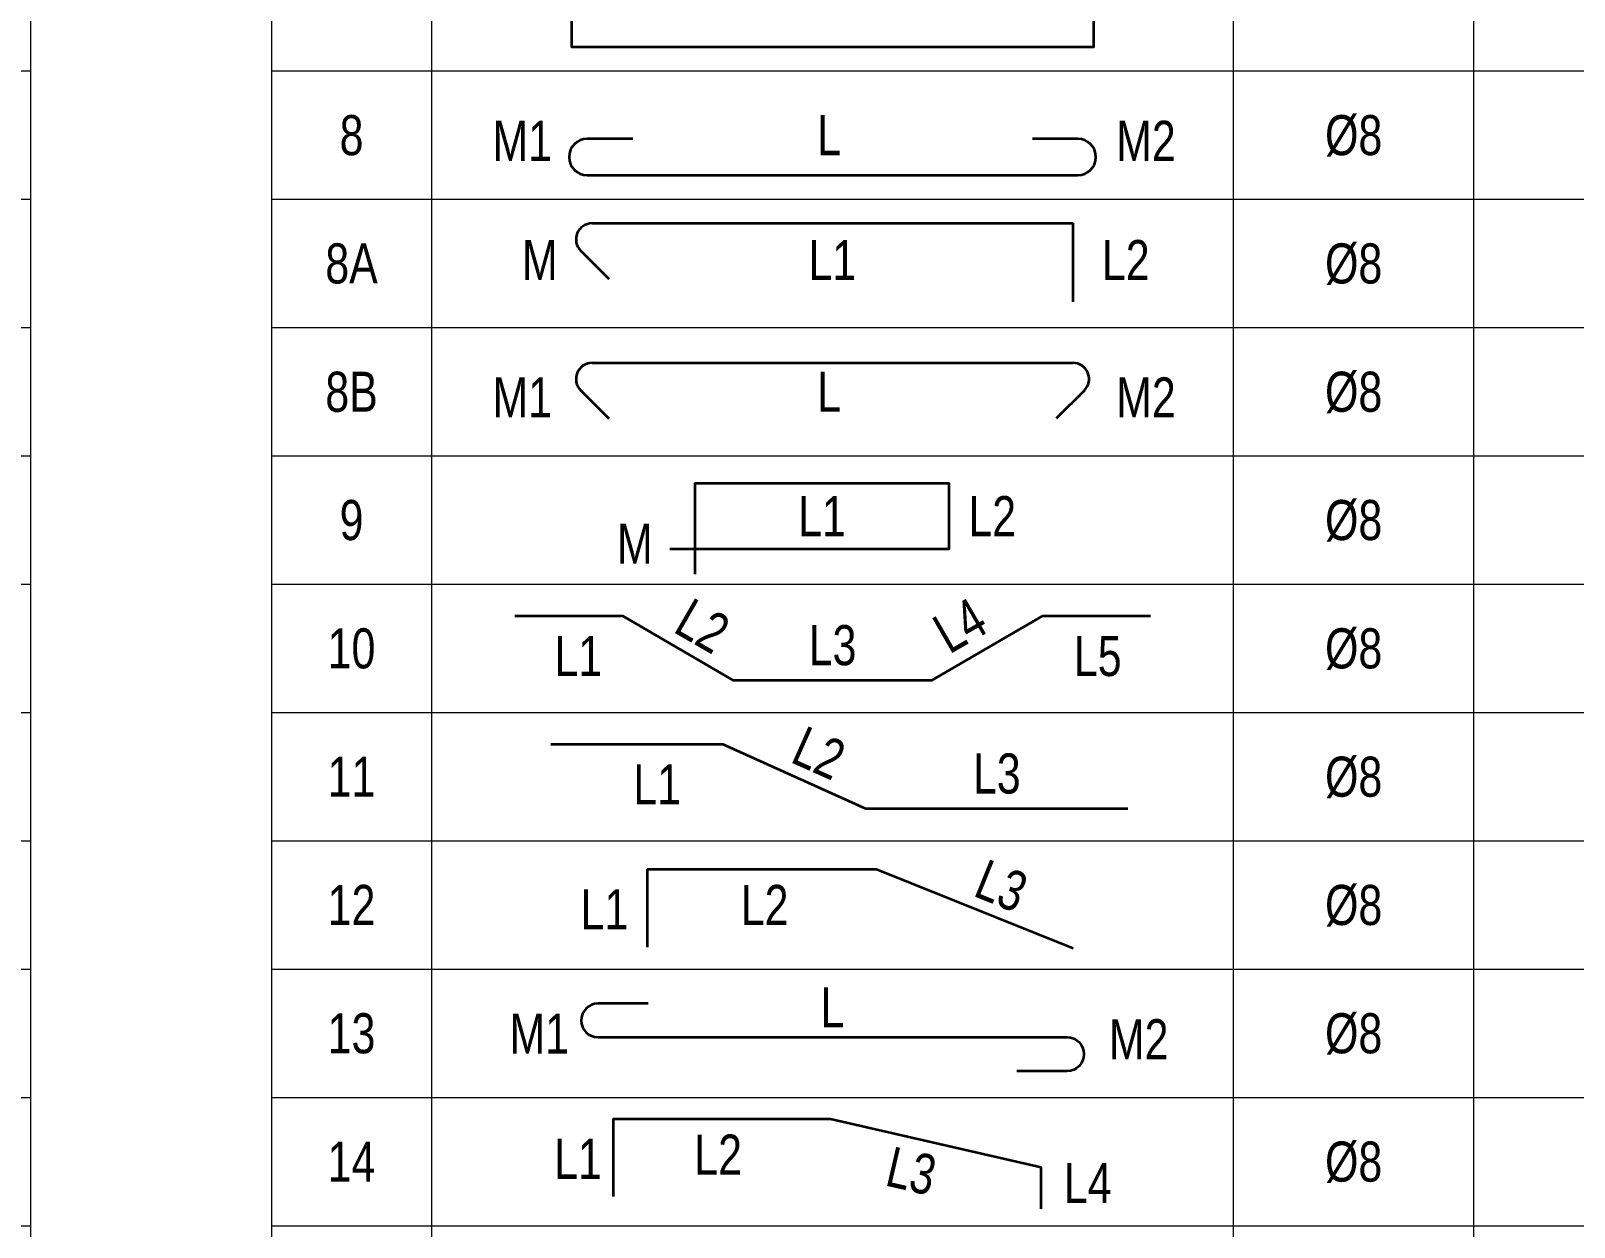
# Model space of a CAD drawing. Header units: millimetres. Extents: x -11352 to 41958, y -3706 to 22926.
# Drawn here: x 19852 to 19948.2, y 5826.2 to 5900.8 of the extents above; entities that cross this region are included whole.
import ezdxf
from ezdxf.enums import TextEntityAlignment as Align

# ---------------------------------------------------------------- set-up
doc = ezdxf.new("R2010")
doc.units = ezdxf.units.MM
for name, color, linetype, lineweight in [('DCE_BaoBeTong', 11, 'Continuous', 20), ('Dce_text', 2, 'Continuous', 30), ('DCE_ThepChu', 1, 'Continuous', 35)]:
    doc.layers.add(name, color=color, linetype=linetype, lineweight=lineweight)
doc.styles.add('Dce_Text', font='roman.shx', dxfattribs={"width": 0.8, "bigfont": 'vnh.shx'})

# ---------------------------------------------------------------- blocks, each defined once
blk = doc.blocks.new('TK3R1')
at = {"layer": 'DCE_BaoBeTong'}
blk.add_lwpolyline([(15, -8), (25, -8), (75, -8), (90, -8), (122.5, -8), (135, -8), (147.5, -8), (167.5, -8), (192.5, -8), (192.5, 0)], dxfattribs=at)
at = {"layer": 'Dce_text', "color": 2, "style": 'Dce_Text', "width": 0.8, "flags": 4}
for tag, p in [('SH', (20, -4)), ('L1', (49.795, -4)), ('DK', (82.5, -4)), ('sumL', (100, -4)), ('SKC', (116.25, -4)), ('SL', (128.75, -4))]:
    blk.add_attdef(tag, text='', height=2.5, dxfattribs=at).set_placement(p, align=Align.MIDDLE_CENTER)
blk.add_attdef('L2', text='', height=2.5, dxfattribs=at).set_placement((67.258, -4), align=Align.MIDDLE_LEFT)
at = {"layer": 'Dce_text', "color": 2, "style": 'Dce_Text', "width": 0.8}
blk.add_attdef('TSL', text='', height=2.5, dxfattribs=at).set_placement((141.25, -4), align=Align.MIDDLE_CENTER)
at = {"layer": 'Dce_text', "color": 2, "style": 'Dce_Text', "width": 0.8, "flags": 4}
for tag, p in [('Lall', (162.5, -4)), ('KL', (185.5, -4))]:
    blk.add_attdef(tag, text='', height=2.5, dxfattribs=at).set_placement(p, align=Align.MIDDLE_RIGHT)
blk = doc.blocks.new('TK5R1')
at = {"layer": 'DCE_BaoBeTong'}
blk.add_lwpolyline([(15, -8), (25, -8), (75, -8), (90, -8), (122.5, -8), (135, -8), (147.5, -8), (167.5, -8), (192.5, -8), (192.5, 0)], dxfattribs=at)
at = {"layer": 'Dce_text', "color": 2, "style": 'Dce_Text', "width": 0.8, "flags": 4}
for tag, p in [('SH', (20, -4)), ('L2', (50, -4)), ('DK', (82.5, -4)), ('sumL', (100, -4)), ('SKC', (116.25, -4)), ('SL', (128.75, -4))]:
    blk.add_attdef(tag, text='', height=2.5, dxfattribs=at).set_placement(p, align=Align.MIDDLE_CENTER)
for tag, p in [('L1', (32.59, -4)), ('Lall', (162.5, -4)), ('KL', (185.5, -4))]:
    blk.add_attdef(tag, text='', height=2.5, dxfattribs=at).set_placement(p, align=Align.MIDDLE_RIGHT)
at = {"layer": 'Dce_text', "color": 2, "style": 'Dce_Text', "width": 0.8}
blk.add_attdef('TSL', text='', height=2.5, dxfattribs=at).set_placement((141.25, -4), align=Align.MIDDLE_CENTER)
blk = doc.blocks.new('TK6R1')
at = {"layer": 'DCE_BaoBeTong'}
blk.add_lwpolyline([(15, -8), (25, -8), (75, -8), (90, -8), (122.5, -8), (135, -8), (147.5, -8), (167.5, -8), (192.5, -8), (192.5, 0)], dxfattribs=at)
at = {"layer": 'Dce_text', "color": 2, "style": 'Dce_Text', "width": 0.8, "flags": 4}
for tag, p in [('SH', (20, -4)), ('L1', (50, -4)), ('DK', (82.5, -4)), ('sumL', (100, -4)), ('SKC', (116.25, -4)), ('SL', (128.75, -4))]:
    blk.add_attdef(tag, text='', height=2.5, dxfattribs=at).set_placement(p, align=Align.MIDDLE_CENTER)
blk.add_attdef('L2', text='', height=2.5, dxfattribs=at).set_placement((67.456, -4), align=Align.MIDDLE_LEFT)
at = {"layer": 'Dce_text', "color": 2, "style": 'Dce_Text', "width": 0.8}
blk.add_attdef('TSL', text='', height=2.5, dxfattribs=at).set_placement((141.25, -4), align=Align.MIDDLE_CENTER)
at = {"layer": 'Dce_text', "color": 2, "style": 'Dce_Text', "width": 0.8, "flags": 4}
for tag, p in [('Lall', (162.5, -4)), ('KL', (185.5, -4))]:
    blk.add_attdef(tag, text='', height=2.5, dxfattribs=at).set_placement(p, align=Align.MIDDLE_RIGHT)
blk = doc.blocks.new('TK2R1')
at = {"layer": 'DCE_BaoBeTong'}
blk.add_lwpolyline([(15, -8), (25, -8), (75, -8), (90, -8), (122.5, -8), (135, -8), (147.5, -8), (167.5, -8), (192.5, -8), (192.5, 0)], dxfattribs=at)
at = {"layer": 'Dce_text', "color": 2, "style": 'Dce_Text', "width": 0.8, "flags": 4}
for tag, p in [('SH', (20, -4)), ('DK', (82.5, -4)), ('sumL', (100, -4)), ('SKC', (116.25, -4)), ('SL', (128.75, -4)), ('L2', (50, -4.259))]:
    blk.add_attdef(tag, text='', height=2.5, dxfattribs=at).set_placement(p, align=Align.MIDDLE_CENTER)
for tag, p in [('L1', (33.18, -4)), ('Lall', (162.5, -4)), ('KL', (185.5, -4))]:
    blk.add_attdef(tag, text='', height=2.5, dxfattribs=at).set_placement(p, align=Align.MIDDLE_RIGHT)
at = {"layer": 'Dce_text', "color": 2, "style": 'Dce_Text', "width": 0.8}
blk.add_attdef('TSL', text='', height=2.5, dxfattribs=at).set_placement((141.25, -4), align=Align.MIDDLE_CENTER)
blk = doc.blocks.new('TK1R1')
at = {"layer": 'DCE_BaoBeTong'}
blk.add_lwpolyline([(15, -8), (25, -8), (75, -8), (90, -8), (122.5, -8), (135, -8), (147.5, -8), (167.5, -8), (192.5, -8), (192.5, 0)], dxfattribs=at)
at = {"layer": 'Dce_text', "color": 2, "style": 'Dce_Text', "width": 0.8, "flags": 4}
for tag, p in [('SH', (20, -4)), ('L', (50, -4)), ('DK', (82.5, -4)), ('sumL', (100, -4)), ('SKC', (116.25, -4)), ('SL', (128.75, -4))]:
    blk.add_attdef(tag, text='', height=2.5, dxfattribs=at).set_placement(p, align=Align.MIDDLE_CENTER)
at = {"layer": 'Dce_text', "color": 2, "style": 'Dce_Text', "width": 0.8}
blk.add_attdef('TSL', text='', height=2.5, dxfattribs=at).set_placement((141.25, -4), align=Align.MIDDLE_CENTER)
at = {"layer": 'Dce_text', "color": 2, "style": 'Dce_Text', "width": 0.8, "flags": 4}
for tag, p in [('Lall', (162.5, -4)), ('KL', (185.5, -4))]:
    blk.add_attdef(tag, text='', height=2.5, dxfattribs=at).set_placement(p, align=Align.MIDDLE_RIGHT)
blk = doc.blocks.new('TK7')
at = {"layer": 'DCE_BaoBeTong'}
for p, q in [((0, -8), (0, 0)), ((25, -8), (25, 0)), ((75, -8), (75, 0)), ((90, -8), (90, 0))]:
    blk.add_line(p, q, dxfattribs=at)
for points in [[(15, -8), (25, -8), (75, -8), (90, -8), (122.5, -8), (135, -8), (147.5, -8), (167.5, -8), (192.5, -8), (192.5, 0)], [(15, 0), (15, -8)]]:
    blk.add_lwpolyline(points, dxfattribs=at)
at = {"layer": 'DCE_ThepChu'}
blk.add_lwpolyline([(33.715, -2), (33.715, -6.5), (66.285, -6.5), (66.285, -2)], dxfattribs=at)
at = {"layer": 'Dce_text', "color": 2, "style": 'Dce_Text', "width": 0.8, "flags": 4}
for tag, p in [('SH', (20, -4)), ('L2', (50, -4)), ('DK', (82.5, -4)), ('sumL', (100, -4)), ('SKC', (116.25, -4)), ('SL', (128.75, -4))]:
    blk.add_attdef(tag, text='', height=2.5, dxfattribs=at).set_placement(p, align=Align.MIDDLE_CENTER)
for tag, p in [('L1', (32.684, -4)), ('Lall', (162.5, -4)), ('KL', (185.5, -4))]:
    blk.add_attdef(tag, text='', height=2.5, dxfattribs=at).set_placement(p, align=Align.MIDDLE_RIGHT)
blk.add_attdef('L3', text='', height=2.5, dxfattribs=at).set_placement((67.533, -4), align=Align.MIDDLE_LEFT)
at = {"layer": 'Dce_text', "color": 2, "style": 'Dce_Text', "width": 0.8}
blk.add_attdef('TSL', text='', height=2.5, dxfattribs=at).set_placement((141.25, -4), align=Align.MIDDLE_CENTER)
blk = doc.blocks.new('TK8')
at = {"layer": 'DCE_BaoBeTong'}
for p, q in [((0, -8), (0, 0)), ((25, -8), (25, 0)), ((75, -8), (75, 0)), ((90, -8), (90, 0))]:
    blk.add_line(p, q, dxfattribs=at)
for points in [[(15, -8), (25, -8), (75, -8), (90, -8), (122.5, -8), (135, -8), (147.5, -8), (167.5, -8), (192.5, -8), (192.5, 0)], [(15, 0), (15, -8)]]:
    blk.add_lwpolyline(points, dxfattribs=at)
at = {"layer": 'DCE_ThepChu'}
blk.add_lwpolyline([(37.54, -4.232), (34.705, -4.232, 1), (34.705, -6.5), (65.295, -6.5, 1), (65.295, -4.232), (62.46, -4.232)], format="xyb", dxfattribs=at)
at = {"layer": 'Dce_text', "color": 2, "style": 'Dce_Text', "width": 0.8, "flags": 4}
for tag, p in [('SH', (20, -4)), ('L', (49.792, -4)), ('DK', (82.5, -4)), ('sumL', (100, -4)), ('SKC', (116.25, -4)), ('SL', (128.75, -4))]:
    blk.add_attdef(tag, text='', height=2.5, dxfattribs=at).set_placement(p, align=Align.MIDDLE_CENTER)
at = {"layer": 'Dce_text', "color": 2, "style": 'Dce_Text', "width": 0.8}
blk.add_attdef('TSL', text='', height=2.5, dxfattribs=at).set_placement((141.25, -4), align=Align.MIDDLE_CENTER)
at = {"layer": 'Dce_text', "color": 2, "style": 'Dce_Text', "width": 0.8, "flags": 4}
for tag, p in [('Lall', (162.5, -4)), ('KL', (185.5, -4))]:
    blk.add_attdef(tag, text='', height=2.5, dxfattribs=at).set_placement(p, align=Align.MIDDLE_RIGHT)
at = {"layer": 'Dce_text', "color": 2, "style": 'Dce_Text', "width": 0.8}
blk.add_attdef('M1', text='', height=2.5, dxfattribs=at).set_placement((32.502, -4.356), align=Align.MIDDLE_RIGHT)
blk.add_attdef('M2', text='', height=2.5, dxfattribs=at).set_placement((67.686, -4.356), align=Align.MIDDLE_LEFT)
blk = doc.blocks.new('TK9')
at = {"layer": 'DCE_BaoBeTong'}
for p, q in [((0, -8), (0, 0)), ((25, -8), (25, 0)), ((75, -8), (75, 0)), ((90, -8), (90, 0))]:
    blk.add_line(p, q, dxfattribs=at)
for points in [[(15, -8), (25, -8), (75, -8), (90, -8), (122.5, -8), (135, -8), (147.5, -8), (167.5, -8), (192.5, -8), (192.5, 0)], [(15, 0), (15, -8)]]:
    blk.add_lwpolyline(points, dxfattribs=at)
at = {"layer": 'DCE_ThepChu'}
blk.add_lwpolyline([(41.422, -7.374), (41.422, -1.704), (57.261, -1.704), (57.261, -5.809), (39.856, -5.809)], dxfattribs=at)
at = {"layer": 'Dce_text', "color": 2, "style": 'Dce_Text', "width": 0.8, "flags": 4}
for tag, p in [('SH', (20, -4)), ('DK', (82.5, -4)), ('sumL', (100, -4)), ('SKC', (116.25, -4)), ('SL', (128.75, -4))]:
    blk.add_attdef(tag, text='', height=2.5, dxfattribs=at).set_placement(p, align=Align.MIDDLE_CENTER)
at = {"layer": 'Dce_text', "color": 2, "style": 'Dce_Text', "width": 0.8}
for tag, p in [('L1', (49.341, -3.756)), ('TSL', (141.25, -4))]:
    blk.add_attdef(tag, text='', height=2.5, dxfattribs=at).set_placement(p, align=Align.MIDDLE_CENTER)
blk.add_attdef('L2', text='', height=2.5, dxfattribs=at).set_placement((58.471, -3.756), align=Align.MIDDLE_LEFT)
at = {"layer": 'Dce_text', "color": 2, "style": 'Dce_Text', "width": 0.8, "flags": 4}
for tag, p in [('Lall', (162.5, -4)), ('KL', (185.5, -4))]:
    blk.add_attdef(tag, text='', height=2.5, dxfattribs=at).set_placement(p, align=Align.MIDDLE_RIGHT)
at = {"layer": 'Dce_text', "color": 2, "style": 'Dce_Text', "width": 0.8}
blk.add_attdef('M', text='', height=2.5, dxfattribs=at).set_placement((38.779, -5.468), align=Align.MIDDLE_RIGHT)
blk = doc.blocks.new('TK10')
at = {"layer": 'DCE_BaoBeTong'}
for p, q in [((0, -8), (0, 0)), ((25, -8), (25, 0)), ((75, -8), (75, 0)), ((90, -8), (90, 0))]:
    blk.add_line(p, q, dxfattribs=at)
for points in [[(15, -8), (25, -8), (75, -8), (90, -8), (122.5, -8), (135, -8), (147.5, -8), (167.5, -8), (192.5, -8), (192.5, 0)], [(15, 0), (15, -8)]]:
    blk.add_lwpolyline(points, dxfattribs=at)
at = {"layer": 'DCE_ThepChu'}
blk.add_lwpolyline([(69.82, -2), (63.065, -2), (56.177, -6), (43.823, -6), (36.935, -2), (30.18, -2)], dxfattribs=at)
at = {"layer": 'Dce_text', "color": 2, "style": 'Dce_Text', "width": 0.8}
for tag, rotation, p in [('L2', 330, (41.892, -2.602)), ('L4', 30, (57.941, -2.571))]:
    blk.add_attdef(tag, text='', height=2.5, rotation=rotation, dxfattribs=at).set_placement(p, align=Align.MIDDLE_CENTER)
at = {"layer": 'Dce_text', "color": 2, "style": 'Dce_Text', "width": 0.8, "flags": 4}
for tag, p in [('SH', (20, -4)), ('DK', (82.5, -4)), ('sumL', (100, -4)), ('SKC', (116.25, -4)), ('SL', (128.75, -4))]:
    blk.add_attdef(tag, text='', height=2.5, dxfattribs=at).set_placement(p, align=Align.MIDDLE_CENTER)
at = {"layer": 'Dce_text', "color": 2, "style": 'Dce_Text', "width": 0.8}
for tag, p in [('L3', (50, -3.801)), ('TSL', (141.25, -4))]:
    blk.add_attdef(tag, text='', height=2.5, dxfattribs=at).set_placement(p, align=Align.MIDDLE_CENTER)
at = {"layer": 'Dce_text', "color": 2, "style": 'Dce_Text', "width": 0.8, "flags": 4}
for tag, p in [('Lall', (162.5, -4)), ('KL', (185.5, -4))]:
    blk.add_attdef(tag, text='', height=2.5, dxfattribs=at).set_placement(p, align=Align.MIDDLE_RIGHT)
at = {"layer": 'Dce_text', "color": 2, "style": 'Dce_Text', "width": 0.8}
blk.add_attdef('L1', text='', height=2.5, dxfattribs=at).set_placement((35.631, -4.476), align=Align.MIDDLE_RIGHT)
blk.add_attdef('L5', text='', height=2.5, dxfattribs=at).set_placement((64.274, -4.476), align=Align.MIDDLE_LEFT)
blk = doc.blocks.new('TK11')
at = {"layer": 'DCE_BaoBeTong'}
for p, q in [((0, -8), (0, 0)), ((25, -8), (25, 0)), ((75, -8), (75, 0)), ((90, -8), (90, 0))]:
    blk.add_line(p, q, dxfattribs=at)
for points in [[(15, -8), (25, -8), (75, -8), (90, -8), (122.5, -8), (135, -8), (147.5, -8), (167.5, -8), (192.5, -8), (192.5, 0)], [(15, 0), (15, -8)]]:
    blk.add_lwpolyline(points, dxfattribs=at)
at = {"layer": 'DCE_ThepChu'}
blk.add_lwpolyline([(68.423, -6), (52.068, -6), (43.18, -2), (32.426, -2)], dxfattribs=at)
at = {"layer": 'Dce_text', "color": 2, "style": 'Dce_Text', "width": 0.8}
blk.add_attdef('L2', text='', height=2.5, rotation=336, dxfattribs=at).set_placement((49.151, -2.526), align=Align.MIDDLE_CENTER)
at = {"layer": 'Dce_text', "color": 2, "style": 'Dce_Text', "width": 0.8, "flags": 4}
for tag, p in [('SH', (20, -4)), ('DK', (82.5, -4)), ('sumL', (100, -4)), ('SKC', (116.25, -4)), ('SL', (128.75, -4))]:
    blk.add_attdef(tag, text='', height=2.5, dxfattribs=at).set_placement(p, align=Align.MIDDLE_CENTER)
at = {"layer": 'Dce_text', "color": 2, "style": 'Dce_Text', "width": 0.8}
for tag, p in [('L3', (60.245, -3.801)), ('TSL', (141.25, -4))]:
    blk.add_attdef(tag, text='', height=2.5, dxfattribs=at).set_placement(p, align=Align.MIDDLE_CENTER)
at = {"layer": 'Dce_text', "color": 2, "style": 'Dce_Text', "width": 0.8, "flags": 4}
for tag, p in [('Lall', (162.5, -4)), ('KL', (185.5, -4))]:
    blk.add_attdef(tag, text='', height=2.5, dxfattribs=at).set_placement(p, align=Align.MIDDLE_RIGHT)
at = {"layer": 'Dce_text', "color": 2, "style": 'Dce_Text', "width": 0.8}
blk.add_attdef('L1', text='', height=2.5, dxfattribs=at).set_placement((40.549, -4.476), align=Align.MIDDLE_RIGHT)
blk = doc.blocks.new('TK12')
at = {"layer": 'DCE_BaoBeTong'}
for p, q in [((0, -8), (0, 0)), ((25, -8), (25, 0)), ((75, -8), (75, 0)), ((90, -8), (90, 0))]:
    blk.add_line(p, q, dxfattribs=at)
for points in [[(15, -8), (25, -8), (75, -8), (90, -8), (122.5, -8), (135, -8), (147.5, -8), (167.5, -8), (192.5, -8), (192.5, 0)], [(15, 0), (15, -8)]]:
    blk.add_lwpolyline(points, dxfattribs=at)
at = {"layer": 'DCE_ThepChu'}
blk.add_lwpolyline([(65.016, -6.707), (52.735, -1.791), (38.432, -1.791), (38.432, -6.621)], dxfattribs=at)
at = {"layer": 'Dce_text', "color": 2, "style": 'Dce_Text', "width": 0.8}
blk.add_attdef('L3', text='', height=2.5, rotation=338, dxfattribs=at).set_placement((60.534, -2.803), align=Align.MIDDLE_CENTER)
at = {"layer": 'Dce_text', "color": 2, "style": 'Dce_Text', "width": 0.8, "flags": 4}
for tag, p in [('SH', (20, -4)), ('DK', (82.5, -4)), ('sumL', (100, -4)), ('SKC', (116.25, -4)), ('SL', (128.75, -4))]:
    blk.add_attdef(tag, text='', height=2.5, dxfattribs=at).set_placement(p, align=Align.MIDDLE_CENTER)
at = {"layer": 'Dce_text', "color": 2, "style": 'Dce_Text', "width": 0.8}
for tag, p in [('L2', (45.765, -4.001)), ('TSL', (141.25, -4))]:
    blk.add_attdef(tag, text='', height=2.5, dxfattribs=at).set_placement(p, align=Align.MIDDLE_CENTER)
at = {"layer": 'Dce_text', "color": 2, "style": 'Dce_Text', "width": 0.8, "flags": 4}
for tag, p in [('Lall', (162.5, -4)), ('KL', (185.5, -4))]:
    blk.add_attdef(tag, text='', height=2.5, dxfattribs=at).set_placement(p, align=Align.MIDDLE_RIGHT)
at = {"layer": 'Dce_text', "color": 2, "style": 'Dce_Text', "width": 0.8}
blk.add_attdef('L1', text='', height=2.5, dxfattribs=at).set_placement((37.261, -4.267), align=Align.MIDDLE_RIGHT)
blk = doc.blocks.new('TK13')
at = {"layer": 'DCE_BaoBeTong'}
for p, q in [((0, -8), (0, 0)), ((25, -8), (25, 0)), ((75, -8), (75, 0)), ((90, -8), (90, 0))]:
    blk.add_line(p, q, dxfattribs=at)
for points in [[(15, -8), (25, -8), (75, -8), (90, -8), (122.5, -8), (135, -8), (147.5, -8), (167.5, -8), (192.5, -8), (192.5, 0)], [(15, 0), (15, -8)]]:
    blk.add_lwpolyline(points, dxfattribs=at)
at = {"layer": 'DCE_ThepChu'}
blk.add_lwpolyline([(38.5, -2.148), (35.372, -2.148, 1), (35.372, -4.251), (64.628, -4.251, -1), (64.628, -6.353), (61.5, -6.353)], format="xyb", dxfattribs=at)
at = {"layer": 'Dce_text', "color": 2, "style": 'Dce_Text', "width": 0.8, "flags": 4}
for tag, p in [('L', (50, -2.377)), ('SH', (20, -4)), ('DK', (82.5, -4)), ('sumL', (100, -4)), ('SKC', (116.25, -4)), ('SL', (128.75, -4))]:
    blk.add_attdef(tag, text='', height=2.5, dxfattribs=at).set_placement(p, align=Align.MIDDLE_CENTER)
at = {"layer": 'Dce_text', "color": 2, "style": 'Dce_Text', "width": 0.8}
blk.add_attdef('M1', text='', height=2.5, dxfattribs=at).set_placement((33.564, -4.019), align=Align.MIDDLE_RIGHT)
blk.add_attdef('TSL', text='', height=2.5, dxfattribs=at).set_placement((141.25, -4), align=Align.MIDDLE_CENTER)
at = {"layer": 'Dce_text', "color": 2, "style": 'Dce_Text', "width": 0.8, "flags": 4}
for tag, p in [('Lall', (162.5, -4)), ('KL', (185.5, -4))]:
    blk.add_attdef(tag, text='', height=2.5, dxfattribs=at).set_placement(p, align=Align.MIDDLE_RIGHT)
at = {"layer": 'Dce_text', "color": 2, "style": 'Dce_Text', "width": 0.8}
blk.add_attdef('M2', text='', height=2.5, dxfattribs=at).set_placement((67.233, -4.374), align=Align.MIDDLE_LEFT)
blk = doc.blocks.new('TK14')
at = {"layer": 'DCE_BaoBeTong'}
for p, q in [((0, -8), (0, 0)), ((25, -8), (25, 0)), ((75, -8), (75, 0)), ((90, -8), (90, 0))]:
    blk.add_line(p, q, dxfattribs=at)
for points in [[(15, -8), (25, -8), (75, -8), (90, -8), (122.5, -8), (135, -8), (147.5, -8), (167.5, -8), (192.5, -8), (192.5, 0)], [(15, 0), (15, -8)]]:
    blk.add_lwpolyline(points, dxfattribs=at)
at = {"layer": 'DCE_ThepChu'}
blk.add_lwpolyline([(63, -6.939), (63, -4.362), (49.875, -1.355), (36.321, -1.355), (36.321, -6.185)], dxfattribs=at)
at = {"layer": 'Dce_text', "color": 2, "style": 'Dce_Text', "width": 0.8, "flags": 4}
for tag, p in [('SH', (20, -4)), ('DK', (82.5, -4)), ('sumL', (100, -4)), ('SKC', (116.25, -4)), ('SL', (128.75, -4))]:
    blk.add_attdef(tag, text='', height=2.5, dxfattribs=at).set_placement(p, align=Align.MIDDLE_CENTER)
at = {"layer": 'Dce_text', "color": 2, "style": 'Dce_Text', "width": 0.8}
blk.add_attdef('L1', text='', height=2.5, dxfattribs=at).set_placement((35.226, -3.831), align=Align.MIDDLE_RIGHT)
for tag, p in [('L2', (42.865, -3.565)), ('TSL', (141.25, -4))]:
    blk.add_attdef(tag, text='', height=2.5, dxfattribs=at).set_placement(p, align=Align.MIDDLE_CENTER)
at = {"layer": 'Dce_text', "color": 2, "style": 'Dce_Text', "width": 0.8, "flags": 4}
for tag, p in [('Lall', (162.5, -4)), ('KL', (185.5, -4))]:
    blk.add_attdef(tag, text='', height=2.5, dxfattribs=at).set_placement(p, align=Align.MIDDLE_RIGHT)
at = {"layer": 'Dce_text', "color": 2, "style": 'Dce_Text', "width": 0.8}
blk.add_attdef('L3', text='', height=2.5, rotation=347, dxfattribs=at).set_placement((54.919, -4.585), align=Align.MIDDLE_CENTER)
blk.add_attdef('L4', text='', height=2.5, dxfattribs=at).set_placement((64.43, -5.331), align=Align.MIDDLE_LEFT)
blk = doc.blocks.new('TK15')
at = {"layer": 'DCE_BaoBeTong'}
for p, q in [((0, -8), (0, 0)), ((25, -8), (25, 0)), ((75, -8), (75, 0)), ((90, -8), (90, 0))]:
    blk.add_line(p, q, dxfattribs=at)
blk.add_lwpolyline([(15, 0), (15, -8)], dxfattribs=at)
at = {"layer": 'Dce_text', "color": 2, "style": 'Dce_Text', "width": 0.8}
blk.add_attdef('L3', text='', height=2.5, rotation=338, dxfattribs=at).set_placement((56.407, -2.803), align=Align.MIDDLE_CENTER)
at = {"layer": 'Dce_text', "color": 2, "style": 'Dce_Text', "width": 0.8, "flags": 4}
for tag, p in [('SH', (20, -4)), ('DK', (82.5, -4)), ('sumL', (100, -4)), ('SKC', (116.25, -4)), ('SL', (128.75, -4))]:
    blk.add_attdef(tag, text='', height=2.5, dxfattribs=at).set_placement(p, align=Align.MIDDLE_CENTER)
at = {"layer": 'Dce_text', "color": 2, "style": 'Dce_Text', "width": 0.8}
for tag, p in [('L2', (42.468, -4.001)), ('TSL', (141.25, -4)), ('L4', (65.226, -4.554))]:
    blk.add_attdef(tag, text='', height=2.5, dxfattribs=at).set_placement(p, align=Align.MIDDLE_CENTER)
at = {"layer": 'Dce_text', "color": 2, "style": 'Dce_Text', "width": 0.8, "flags": 4}
for tag, p in [('Lall', (162.5, -4)), ('KL', (185.5, -4))]:
    blk.add_attdef(tag, text='', height=2.5, dxfattribs=at).set_placement(p, align=Align.MIDDLE_RIGHT)
at = {"layer": 'Dce_text', "color": 2, "style": 'Dce_Text', "width": 0.8}
blk.add_attdef('L1', text='', height=2.5, dxfattribs=at).set_placement((35.337, -4.267), align=Align.MIDDLE_RIGHT)
blk = doc.blocks.new('TK8A')
at = {"layer": 'DCE_BaoBeTong'}
for p, q in [((0, -8), (0, 0)), ((25, -8), (25, 0)), ((75, -8), (75, 0)), ((90, -8), (90, 0))]:
    blk.add_line(p, q, dxfattribs=at)
for points in [[(15, -8), (25, -8), (75, -8), (90, -8), (122.5, -8), (135, -8), (147.5, -8), (167.5, -8), (192.5, -8), (192.5, 0)], [(15, 0), (15, -8)]]:
    blk.add_lwpolyline(points, dxfattribs=at)
at = {"layer": 'DCE_ThepChu'}
blk.add_line((35, -1.5), (65, -1.5), dxfattribs=at)
for points in [[(65, -6.388), (65, -1.5)], [(34.293, -3.207), (36.056, -4.97)]]:
    blk.add_lwpolyline(points, dxfattribs=at)
blk.add_arc((35, -2.5), 1, 90, 225, dxfattribs=at)
at = {"layer": 'Dce_text', "color": 2, "style": 'Dce_Text', "width": 0.8, "flags": 4}
for tag, p in [('SH', (20, -4)), ('DK', (82.5, -4)), ('sumL', (100, -4)), ('SKC', (116.25, -4)), ('SL', (128.75, -4))]:
    blk.add_attdef(tag, text='', height=2.5, dxfattribs=at).set_placement(p, align=Align.MIDDLE_CENTER)
at = {"layer": 'Dce_text', "color": 2, "style": 'Dce_Text', "width": 0.8}
blk.add_attdef('M', text='', height=2.5, dxfattribs=at).set_placement((32.856, -3.793), align=Align.MIDDLE_RIGHT)
for tag, p in [('L1', (49.987, -3.793)), ('L2', (68.289, -3.793)), ('TSL', (141.25, -4))]:
    blk.add_attdef(tag, text='', height=2.5, dxfattribs=at).set_placement(p, align=Align.MIDDLE_CENTER)
at = {"layer": 'Dce_text', "color": 2, "style": 'Dce_Text', "width": 0.8, "flags": 4}
for tag, p in [('Lall', (162.5, -4)), ('KL', (185.5, -4))]:
    blk.add_attdef(tag, text='', height=2.5, dxfattribs=at).set_placement(p, align=Align.MIDDLE_RIGHT)
blk = doc.blocks.new('TK8B')
at = {"layer": 'DCE_BaoBeTong'}
for p, q in [((0, -8), (0, 0)), ((25, -8), (25, 0)), ((75, -8), (75, 0)), ((90, -8), (90, 0))]:
    blk.add_line(p, q, dxfattribs=at)
for points in [[(15, -8), (25, -8), (75, -8), (90, -8), (122.5, -8), (135, -8), (147.5, -8), (167.5, -8), (192.5, -8), (192.5, 0)], [(15, 0), (15, -8)]]:
    blk.add_lwpolyline(points, dxfattribs=at)
at = {"layer": 'DCE_ThepChu'}
blk.add_line((35, -2.206), (65, -2.206), dxfattribs=at)
for points in [[(34.293, -3.913), (36.056, -5.677)], [(65.707, -3.913), (63.944, -5.677)]]:
    blk.add_lwpolyline(points, dxfattribs=at)
for centre, start, end in [((35, -3.206), 90, 225), ((65, -3.206), 315, 90)]:
    blk.add_arc(centre, 1, start, end, dxfattribs=at)
at = {"layer": 'Dce_text', "color": 2, "style": 'Dce_Text', "width": 0.8, "flags": 4}
for tag, p in [('SH', (20, -4)), ('L', (49.792, -4)), ('DK', (82.5, -4)), ('sumL', (100, -4)), ('SKC', (116.25, -4)), ('SL', (128.75, -4))]:
    blk.add_attdef(tag, text='', height=2.5, dxfattribs=at).set_placement(p, align=Align.MIDDLE_CENTER)
at = {"layer": 'Dce_text', "color": 2, "style": 'Dce_Text', "width": 0.8}
blk.add_attdef('TSL', text='', height=2.5, dxfattribs=at).set_placement((141.25, -4), align=Align.MIDDLE_CENTER)
at = {"layer": 'Dce_text', "color": 2, "style": 'Dce_Text', "width": 0.8, "flags": 4}
for tag, p in [('Lall', (162.5, -4)), ('KL', (185.5, -4))]:
    blk.add_attdef(tag, text='', height=2.5, dxfattribs=at).set_placement(p, align=Align.MIDDLE_RIGHT)
at = {"layer": 'Dce_text', "color": 2, "style": 'Dce_Text', "width": 0.8}
blk.add_attdef('M1', text='', height=2.5, dxfattribs=at).set_placement((32.502, -4.356), align=Align.MIDDLE_RIGHT)
blk.add_attdef('M2', text='', height=2.5, dxfattribs=at).set_placement((67.686, -4.356), align=Align.MIDDLE_LEFT)
blk = doc.blocks.new('TK4R1')
at = {"layer": 'DCE_BaoBeTong'}
blk.add_lwpolyline([(15, -8), (25, -8), (75, -8), (90, -8), (122.5, -8), (135, -8), (147.5, -8), (167.5, -8), (192.5, -8), (192.5, 0)], dxfattribs=at)
at = {"layer": 'Dce_text', "color": 2, "style": 'Dce_Text', "width": 0.8, "flags": 4}
for tag, p in [('SH', (20, -4)), ('L2', (40.672, -3.225)), ('DK', (82.5, -4)), ('sumL', (100, -4)), ('SKC', (116.25, -4)), ('SL', (128.75, -4))]:
    blk.add_attdef(tag, text='', height=2.5, dxfattribs=at).set_placement(p, align=Align.MIDDLE_CENTER)
for tag, p in [('L1', (31.925, -3.225)), ('Lall', (162.5, -4)), ('KL', (185.5, -4))]:
    blk.add_attdef(tag, text='', height=2.5, dxfattribs=at).set_placement(p, align=Align.MIDDLE_RIGHT)
at = {"layer": 'Dce_text', "color": 2, "style": 'Dce_Text', "width": 0.8}
for tag, p in [('TSL', (141.25, -4)), ('L4', (59.112, -5.328))]:
    blk.add_attdef(tag, text='', height=2.5, dxfattribs=at).set_placement(p, align=Align.MIDDLE_CENTER)
at = {"layer": 'Dce_text', "color": 2, "style": 'Dce_Text', "width": 0.8, "flags": 4}
blk.add_attdef('L3', text='', height=2.5, dxfattribs=at).set_placement((47.286, -5.328), align=Align.MIDDLE_LEFT)
at = {"layer": 'Dce_text', "color": 2, "style": 'Dce_Text', "width": 0.8}
blk.add_attdef('L5', text='', height=2.5, dxfattribs=at).set_placement((67.485, -5.328), align=Align.MIDDLE_LEFT)
blk = doc.blocks.new('TK7R1')
at = {"layer": 'DCE_BaoBeTong'}
blk.add_lwpolyline([(15, -8), (25, -8), (75, -8), (90, -8), (122.5, -8), (135, -8), (147.5, -8), (167.5, -8), (192.5, -8), (192.5, 0)], dxfattribs=at)
at = {"layer": 'Dce_text', "color": 2, "style": 'Dce_Text', "width": 0.8, "flags": 4}
blk.add_attdef('L3', text='', height=2.5, dxfattribs=at).set_placement((47.446, -2.72), align=Align.MIDDLE_LEFT)
at = {"layer": 'Dce_text', "color": 2, "style": 'Dce_Text', "width": 0.8}
for tag, p in [('L4', (59.112, -2.72)), ('TSL', (141.25, -4))]:
    blk.add_attdef(tag, text='', height=2.5, dxfattribs=at).set_placement(p, align=Align.MIDDLE_CENTER)
blk.add_attdef('L5', text='', height=2.5, dxfattribs=at).set_placement((67.485, -2.72), align=Align.MIDDLE_LEFT)
at = {"layer": 'Dce_text', "color": 2, "style": 'Dce_Text', "width": 0.8, "flags": 4}
for tag, p in [('SH', (20, -4)), ('DK', (82.5, -4)), ('sumL', (100, -4)), ('SKC', (116.25, -4)), ('SL', (128.75, -4)), ('L2', (40.672, -4.835))]:
    blk.add_attdef(tag, text='', height=2.5, dxfattribs=at).set_placement(p, align=Align.MIDDLE_CENTER)
for tag, p in [('Lall', (162.5, -4)), ('KL', (185.5, -4)), ('L1', (31.925, -4.835))]:
    blk.add_attdef(tag, text='', height=2.5, dxfattribs=at).set_placement(p, align=Align.MIDDLE_RIGHT)
blk = doc.blocks.new('Block_ALL')
for name, p in [('TK7', (19659.471, 5906.292)), ('TK7', (19851.971, 5906.292)), ('TK8', (19659.471, 5898.292)), ('TK9', (19659.471, 5890.292)), ('TK1R1', (19659.471, 5882.292)), ('TK2R1', (19659.471, 5874.292)), ('TK3R1', (19659.471, 5866.292)), ('TK4R1', (19659.471, 5858.292)), ('TK5R1', (19659.471, 5850.292)), ('TK6R1', (19659.471, 5842.292)), ('TK7R1', (19659.471, 5834.292)), ('TK15', (19851.971, 5826.292))]:
    blk.add_blockref(name, p)
ref = blk.add_blockref('TK8', (19851.971, 5898.292))
ref.add_attrib('M2', 'M2', dxfattribs={"layer": 'Dce_text', "color": 2, "height": 2.5, "style": 'Dce_Text', "width": 0.8}).set_placement((19919.657, 5893.936), align=Align.MIDDLE_LEFT)
ref.add_attrib('M1', 'M1', dxfattribs={"layer": 'Dce_text', "color": 2, "height": 2.5, "style": 'Dce_Text', "width": 0.8}).set_placement((19884.473, 5893.936), align=Align.MIDDLE_RIGHT)
ref.add_attrib('DK', 'Ø8', dxfattribs={"layer": 'Dce_text', "color": 2, "height": 2.5, "style": 'Dce_Text', "width": 0.8}).set_placement((19934.471, 5894.292), align=Align.MIDDLE_CENTER)
ref.add_attrib('L', 'L', dxfattribs={"layer": 'Dce_text', "color": 2, "height": 2.5, "style": 'Dce_Text', "width": 0.8}).set_placement((19901.763, 5894.292), align=Align.MIDDLE_CENTER)
ref.add_attrib('SH', '8', dxfattribs={"layer": 'Dce_text', "color": 2, "height": 2.5, "style": 'Dce_Text', "width": 0.8}).set_placement((19871.971, 5894.292), align=Align.MIDDLE_CENTER)
ref = blk.add_blockref('TK8A', (19851.971, 5890.292))
ref.add_attrib('L2', 'L2', dxfattribs={"layer": 'Dce_text', "color": 2, "height": 2.5, "style": 'Dce_Text', "width": 0.8}).set_placement((19920.259, 5886.499), align=Align.MIDDLE_CENTER)
ref.add_attrib('L1', 'L1', dxfattribs={"layer": 'Dce_text', "color": 2, "height": 2.5, "style": 'Dce_Text', "width": 0.8}).set_placement((19901.958, 5886.499), align=Align.MIDDLE_CENTER)
ref.add_attrib('M', 'M', dxfattribs={"layer": 'Dce_text', "color": 2, "height": 2.5, "style": 'Dce_Text', "width": 0.8}).set_placement((19884.827, 5886.499), align=Align.MIDDLE_RIGHT)
ref.add_attrib('DK', 'Ø8', dxfattribs={"layer": 'Dce_text', "color": 2, "height": 2.5, "style": 'Dce_Text', "width": 0.8}).set_placement((19934.471, 5886.292), align=Align.MIDDLE_CENTER)
ref.add_attrib('SH', '8A', dxfattribs={"layer": 'Dce_text', "color": 2, "height": 2.5, "style": 'Dce_Text', "width": 0.8}).set_placement((19871.971, 5886.292), align=Align.MIDDLE_CENTER)
ref = blk.add_blockref('TK8B', (19851.971, 5882.292))
ref.add_attrib('M2', 'M2', dxfattribs={"layer": 'Dce_text', "color": 2, "height": 2.5, "style": 'Dce_Text', "width": 0.8}).set_placement((19919.657, 5877.936), align=Align.MIDDLE_LEFT)
ref.add_attrib('M1', 'M1', dxfattribs={"layer": 'Dce_text', "color": 2, "height": 2.5, "style": 'Dce_Text', "width": 0.8}).set_placement((19884.473, 5877.936), align=Align.MIDDLE_RIGHT)
ref.add_attrib('DK', 'Ø8', dxfattribs={"layer": 'Dce_text', "color": 2, "height": 2.5, "style": 'Dce_Text', "width": 0.8}).set_placement((19934.471, 5878.292), align=Align.MIDDLE_CENTER)
ref.add_attrib('L', 'L', dxfattribs={"layer": 'Dce_text', "color": 2, "height": 2.5, "style": 'Dce_Text', "width": 0.8}).set_placement((19901.763, 5878.292), align=Align.MIDDLE_CENTER)
ref.add_attrib('SH', '8B', dxfattribs={"layer": 'Dce_text', "color": 2, "height": 2.5, "style": 'Dce_Text', "width": 0.8}).set_placement((19871.971, 5878.292), align=Align.MIDDLE_CENTER)
ref = blk.add_blockref('TK9', (19851.971, 5874.292))
ref.add_attrib('L2', 'L2', dxfattribs={"layer": 'Dce_text', "color": 2, "height": 2.5, "style": 'Dce_Text', "width": 0.8}).set_placement((19910.441, 5870.535), align=Align.MIDDLE_LEFT)
ref.add_attrib('L1', 'L1', dxfattribs={"layer": 'Dce_text', "color": 2, "height": 2.5, "style": 'Dce_Text', "width": 0.8}).set_placement((19901.312, 5870.535), align=Align.MIDDLE_CENTER)
ref.add_attrib('M', 'M', dxfattribs={"layer": 'Dce_text', "color": 2, "height": 2.5, "style": 'Dce_Text', "width": 0.8}).set_placement((19890.75, 5868.824), align=Align.MIDDLE_RIGHT)
ref.add_attrib('SH', '9', dxfattribs={"layer": 'Dce_text', "color": 2, "height": 2.5, "style": 'Dce_Text', "width": 0.8}).set_placement((19871.971, 5870.292), align=Align.MIDDLE_CENTER)
ref.add_attrib('DK', 'Ø8', dxfattribs={"layer": 'Dce_text', "color": 2, "height": 2.5, "style": 'Dce_Text', "width": 0.8}).set_placement((19934.471, 5870.292), align=Align.MIDDLE_CENTER)
ref = blk.add_blockref('TK10', (19851.971, 5866.292))
ref.add_attrib('L5', 'L5', dxfattribs={"layer": 'Dce_text', "color": 2, "height": 2.5, "style": 'Dce_Text', "width": 0.8}).set_placement((19917.023, 5861.816), align=Align.MIDDLE_LEFT)
ref.add_attrib('L4', 'L4', dxfattribs={"layer": 'Dce_text', "color": 2, "height": 2.5, "rotation": 30, "style": 'Dce_Text', "width": 0.8}).set_placement((19909.911, 5863.72), align=Align.MIDDLE_CENTER)
ref.add_attrib('L3', 'L3', dxfattribs={"layer": 'Dce_text', "color": 2, "height": 2.5, "style": 'Dce_Text', "width": 0.8}).set_placement((19901.971, 5862.49), align=Align.MIDDLE_CENTER)
ref.add_attrib('L2', 'L2', dxfattribs={"layer": 'Dce_text', "color": 2, "height": 2.5, "rotation": 330, "style": 'Dce_Text', "width": 0.8}).set_placement((19893.863, 5863.69), align=Align.MIDDLE_CENTER)
ref.add_attrib('L1', 'L1', dxfattribs={"layer": 'Dce_text', "color": 2, "height": 2.5, "style": 'Dce_Text', "width": 0.8}).set_placement((19887.602, 5861.816), align=Align.MIDDLE_RIGHT)
ref.add_attrib('DK', 'Ø8', dxfattribs={"layer": 'Dce_text', "color": 2, "height": 2.5, "style": 'Dce_Text', "width": 0.8}).set_placement((19934.471, 5862.292), align=Align.MIDDLE_CENTER)
ref.add_attrib('SH', '10', dxfattribs={"layer": 'Dce_text', "color": 2, "height": 2.5, "style": 'Dce_Text', "width": 0.8}).set_placement((19871.971, 5862.292), align=Align.MIDDLE_CENTER)
ref = blk.add_blockref('TK11', (19851.971, 5858.292))
ref.add_attrib('SH', '11', dxfattribs={"layer": 'Dce_text', "color": 2, "height": 2.5, "style": 'Dce_Text', "width": 0.8}).set_placement((19871.971, 5854.292), align=Align.MIDDLE_CENTER)
ref.add_attrib('DK', 'Ø8', dxfattribs={"layer": 'Dce_text', "color": 2, "height": 2.5, "style": 'Dce_Text', "width": 0.8}).set_placement((19934.471, 5854.292), align=Align.MIDDLE_CENTER)
ref.add_attrib('L1', 'L1', dxfattribs={"layer": 'Dce_text', "color": 2, "height": 2.5, "style": 'Dce_Text', "width": 0.8}).set_placement((19892.519, 5853.816), align=Align.MIDDLE_RIGHT)
ref.add_attrib('L2', 'L2', dxfattribs={"layer": 'Dce_text', "color": 2, "height": 2.5, "rotation": 336, "style": 'Dce_Text', "width": 0.8}).set_placement((19901.122, 5855.766), align=Align.MIDDLE_CENTER)
ref.add_attrib('L3', 'L3', dxfattribs={"layer": 'Dce_text', "color": 2, "height": 2.5, "style": 'Dce_Text', "width": 0.8}).set_placement((19912.216, 5854.49), align=Align.MIDDLE_CENTER)
ref = blk.add_blockref('TK12', (19851.971, 5850.292))
ref.add_attrib('SH', '12', dxfattribs={"layer": 'Dce_text', "color": 2, "height": 2.5, "style": 'Dce_Text', "width": 0.8}).set_placement((19871.971, 5846.292), align=Align.MIDDLE_CENTER)
ref.add_attrib('DK', 'Ø8', dxfattribs={"layer": 'Dce_text', "color": 2, "height": 2.5, "style": 'Dce_Text', "width": 0.8}).set_placement((19934.471, 5846.292), align=Align.MIDDLE_CENTER)
ref.add_attrib('L1', 'L1', dxfattribs={"layer": 'Dce_text', "color": 2, "height": 2.5, "style": 'Dce_Text', "width": 0.8}).set_placement((19889.231, 5846.025), align=Align.MIDDLE_RIGHT)
ref.add_attrib('L2', 'L2', dxfattribs={"layer": 'Dce_text', "color": 2, "height": 2.5, "style": 'Dce_Text', "width": 0.8}).set_placement((19897.736, 5846.291), align=Align.MIDDLE_CENTER)
ref.add_attrib('L3', 'L3', dxfattribs={"layer": 'Dce_text', "color": 2, "height": 2.5, "rotation": 338, "style": 'Dce_Text', "width": 0.8}).set_placement((19912.505, 5847.489), align=Align.MIDDLE_CENTER)
ref = blk.add_blockref('TK13', (19851.971, 5842.292))
ref.add_attrib('SH', '13', dxfattribs={"layer": 'Dce_text', "color": 2, "height": 2.5, "style": 'Dce_Text', "width": 0.8}).set_placement((19871.971, 5838.292), align=Align.MIDDLE_CENTER)
ref.add_attrib('L', 'L', dxfattribs={"layer": 'Dce_text', "color": 2, "height": 2.5, "style": 'Dce_Text', "width": 0.8}).set_placement((19901.971, 5839.915), align=Align.MIDDLE_CENTER)
ref.add_attrib('DK', 'Ø8', dxfattribs={"layer": 'Dce_text', "color": 2, "height": 2.5, "style": 'Dce_Text', "width": 0.8}).set_placement((19934.471, 5838.292), align=Align.MIDDLE_CENTER)
ref.add_attrib('M1', 'M1', dxfattribs={"layer": 'Dce_text', "color": 2, "height": 2.5, "style": 'Dce_Text', "width": 0.8}).set_placement((19885.535, 5838.273), align=Align.MIDDLE_RIGHT)
ref.add_attrib('M2', 'M2', dxfattribs={"layer": 'Dce_text', "color": 2, "height": 2.5, "style": 'Dce_Text', "width": 0.8}).set_placement((19919.204, 5837.918), align=Align.MIDDLE_LEFT)
ref = blk.add_blockref('TK14', (19851.971, 5834.292))
ref.add_attrib('L4', 'L4', dxfattribs={"layer": 'Dce_text', "color": 2, "height": 2.5, "style": 'Dce_Text', "width": 0.8}).set_placement((19916.401, 5828.961), align=Align.MIDDLE_LEFT)
ref.add_attrib('L3', 'L3', dxfattribs={"layer": 'Dce_text', "color": 2, "height": 2.5, "rotation": 347, "style": 'Dce_Text', "width": 0.8}).set_placement((19906.89, 5829.706), align=Align.MIDDLE_CENTER)
ref.add_attrib('L2', 'L2', dxfattribs={"layer": 'Dce_text', "color": 2, "height": 2.5, "style": 'Dce_Text', "width": 0.8}).set_placement((19894.835, 5830.727), align=Align.MIDDLE_CENTER)
ref.add_attrib('L1', 'L1', dxfattribs={"layer": 'Dce_text', "color": 2, "height": 2.5, "style": 'Dce_Text', "width": 0.8}).set_placement((19887.583, 5830.461), align=Align.MIDDLE_RIGHT)
ref.add_attrib('DK', 'Ø8', dxfattribs={"layer": 'Dce_text', "color": 2, "height": 2.5, "style": 'Dce_Text', "width": 0.8}).set_placement((19934.471, 5830.292), align=Align.MIDDLE_CENTER)
ref.add_attrib('SH', '14', dxfattribs={"layer": 'Dce_text', "color": 2, "height": 2.5, "style": 'Dce_Text', "width": 0.8}).set_placement((19871.971, 5830.292), align=Align.MIDDLE_CENTER)

msp = doc.modelspace()

# ---------------------------------------------------------------- block references
msp.add_blockref('Block_ALL', (0, 0))

doc.saveas('drawing.dxf')
